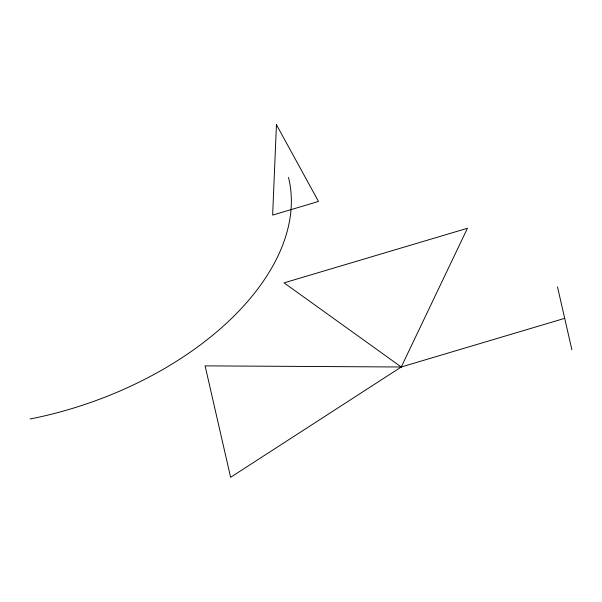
<?xml version="1.0" encoding="UTF-8"?>
<svg xmlns="http://www.w3.org/2000/svg" width="602" height="602" viewBox="0 0 602 602"><rect width="100%" height="100%" fill="white"/><g stroke="black" fill="none" stroke-linecap="round" stroke-linejoin="round"><path stroke-width="0.9" d="M401.256 366.994L205.101 365.873L230.619 477.303L401.256 366.994L467.445 228.271L284.046 282.857L401.256 366.994L564.691 318.345M557.49 286.876L571.9 349.822M288.508 177.432A265.309 157.814 -18.6 0 1 30.1 418.992M276.438 124.697L272.646 215.095L318.496 201.444L276.438 124.697"/></g></svg>
